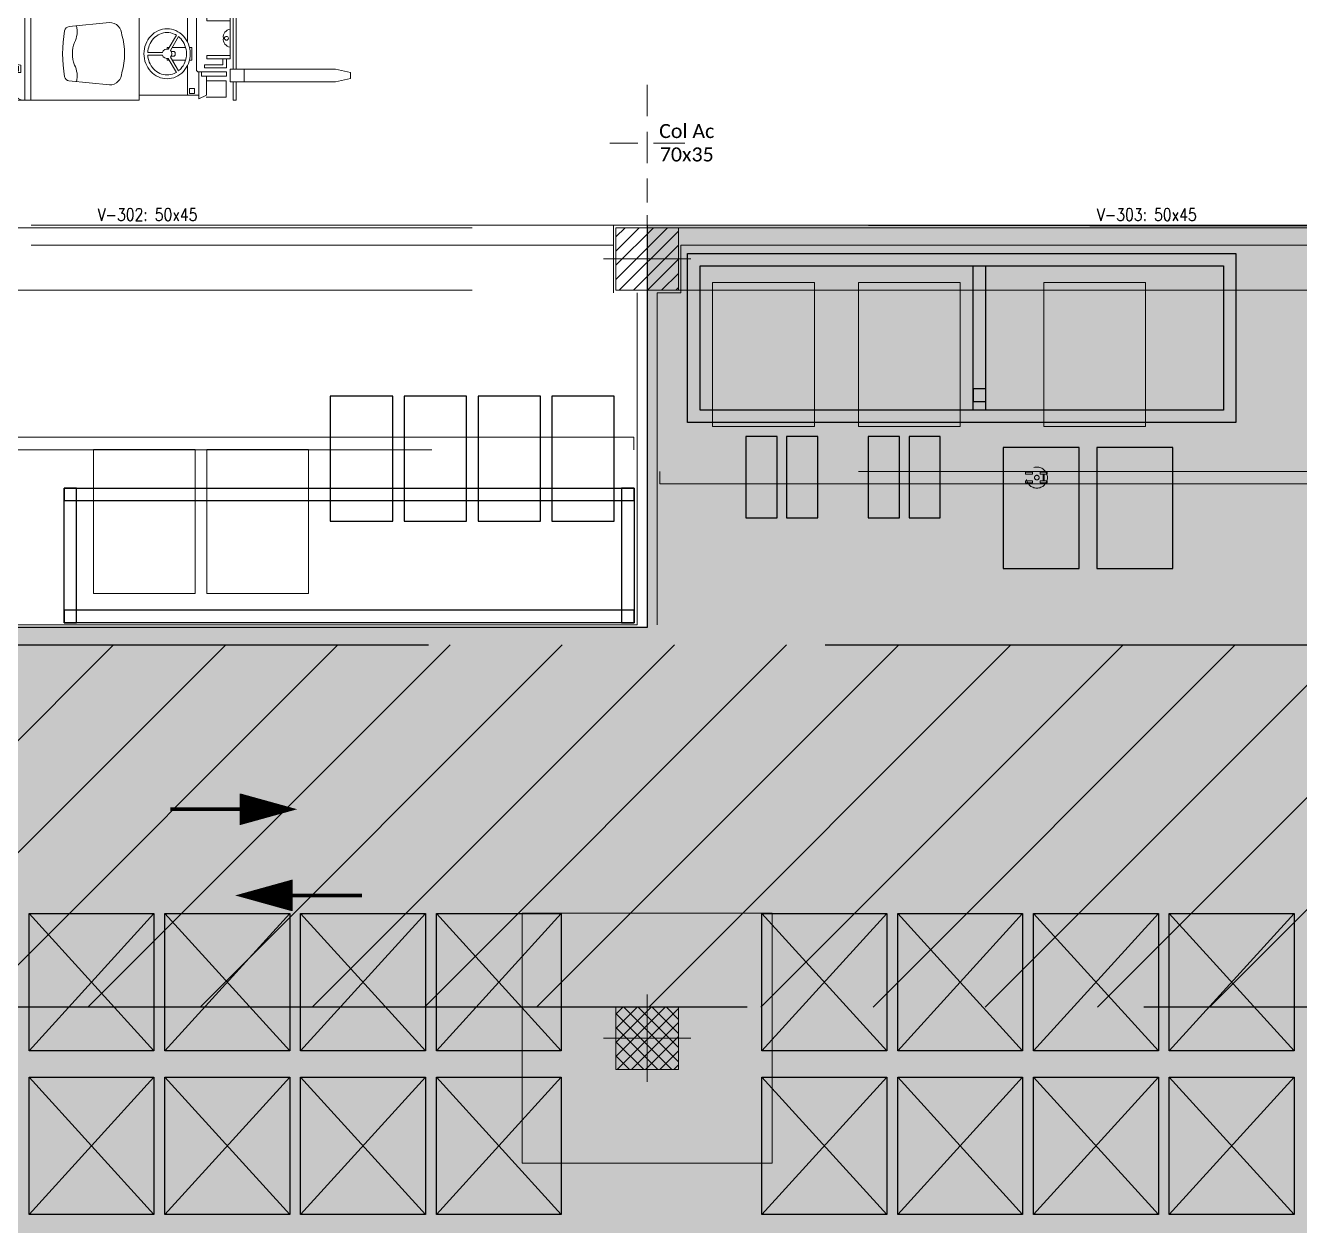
# Model space of a CAD drawing. Header units: millimetres. Extents: x 14 to 290, y 66 to 213.
# Drawn here: x 57.08 to 67.28, y 163.46 to 173.07 of the extents above; entities that cross this region are included whole.
import ezdxf
from ezdxf.enums import TextEntityAlignment as Align

# ---------------------------------------------------------------- set-up
doc = ezdxf.new("R2010")
doc.units = ezdxf.units.MM
for name, pattern in [('HIDDEN', [9.525, 6.35, -3.175]), ('IRI-OCASA-Layout R 9$0$HIDDEN', [0.375, 0.25, -0.125]), ('OCASA_TODAS_r08$0$HIDDEN', [0.375, 0.25, -0.125])]:
    doc.linetypes.add(name, pattern=pattern)
for name, color, linetype, lineweight in [('20-EXISTENTES', 252, 'Continuous', 20), ('A-Estructura Metalica', 252, 'Continuous', 18), ('EQUIPAMIENTO', 252, 'Continuous', 13), ('IRI-OCASA-Layout R 9$0$REVOQUES', 252, 'Continuous', 9), ('OCASA_TODAS_r08$0$CGC COLUMNAS', 252, 'Continuous', 20), ('OCASA_TODAS_r08$0$CGC COLUMNAS EJES', 252, 'Continuous', 20), ('OCASA_TODAS_r08$0$CGC COLUMNAS HATCH', 252, 'Continuous', 20), ('OCASA_TODAS_r08$0$CGC VIGAS', 252, 'HIDDEN', 15), ('OCASA_TODAS_r08$0$CGC VIGAS REF', 252, 'Continuous', 15), ('OCASA_TODAS_r08$0$COLUMNAS ACERO', 252, 'Continuous', 20), ('OCASA_TODAS_r08$0$DESCRIP COLUMNAS', 252, 'Continuous', 20), ('OCASA_TODAS_r08$0$EJES COL FE', 252, 'Continuous', 20), ('OCASA_TODAS_r08$0$LINEA_DE_PROYECCION', 252, 'HIDDEN', 15)]:
    doc.layers.add(name, color=color, linetype=linetype, lineweight=lineweight)
doc.layers.add('A- Rejas', color=252, linetype='Continuous')
doc.layers.add('IRI-OCASA-Layout R 9$0$OCA_Mobiliario', color=252, linetype='Continuous')
doc.styles.add('OCASA_TODAS_r08$0$CYPETXT', font='romans__.ttf', dxfattribs={"height": 0.2})
doc.styles.add('OCASA_TODAS_r08$0$Standard', font='txt')

# ---------------------------------------------------------------- blocks, each defined once
blk = doc.blocks.new('OCASA_TODAS_r08$0$EJES_DE_LA_COLUMNA')
at = {"layer": 'OCASA_TODAS_r08$0$CGC COLUMNAS EJES'}
for p, q in [((0, -0.5), (0, 0.5)), ((-0.5, 0), (0.5, 0))]:
    blk.add_line(p, q, dxfattribs=at)
blk = doc.blocks.new('OCASA_TODAS_r08$0$Estructura PB para Arquitectura')
at = {"layer": 'OCASA_TODAS_r08$0$CGC COLUMNAS'}
for points in [[(1140.008264, 397.851474), (1140.508264, 397.851474), (1140.508264, 398.351474), (1140.008264, 398.351474), (1140.008264, 397.851474)], [(1140.008264, 397.851474), (1140.508264, 397.851474), (1140.508264, 398.351474), (1140.008264, 398.351474), (1140.008264, 397.851474)], [(1140.00823, 391.612974), (1140.50823, 391.612974), (1140.50823, 392.112974), (1140.00823, 392.112974), (1140.00823, 391.612974)]]:
    blk.add_lwpolyline(points, close=True, dxfattribs=at)
at = {"layer": 'OCASA_TODAS_r08$0$CGC COLUMNAS HATCH'}
for p, q in [((1140.008263, 397.937877, -0.000029), (1140.42186, 398.351474, -0.000029)), ((1140.008263, 398.164151, -0.000029), (1140.195586, 398.351474, -0.000029)), ((1140.008263, 398.277288, -0.000029), (1140.082449, 398.351474, -0.000029)), ((1140.008263, 398.051014, -0.000029), (1140.308723, 398.351474, -0.000029)), ((1140.034998, 397.851474, -0.000029), (1140.508263, 398.32474, -0.000029)), ((1140.148135, 397.851474, -0.000029), (1140.508263, 398.211603, -0.000029)), ((1140.261272, 397.851474, -0.000029), (1140.508263, 398.098466, -0.000029)), ((1140.374409, 397.851474, -0.000029), (1140.508263, 397.985329, -0.000029)), ((1140.487546, 397.851474, -0.000029), (1140.508263, 397.872192, -0.000029)), ((1140.00823, 391.715304, -0.000029), (1140.4059, 392.112974, -0.000029)), ((1140.00823, 391.941578, -0.000029), (1140.179626, 392.112974, -0.000029)), ((1140.00823, 392.054715, -0.000029), (1140.066489, 392.112974, -0.000029)), ((1140.00823, 391.828441, -0.000029), (1140.292763, 392.112974, -0.000029)), ((1140.019037, 391.612974, -0.000029), (1140.50823, 392.102167, -0.000029)), ((1140.50823, 391.674695, -0.000029), (1140.06995, 392.112974, -0.000029)), ((1140.50823, 391.787832, -0.000029), (1140.183087, 392.112974, -0.000029)), ((1140.50823, 391.900969, -0.000029), (1140.296224, 392.112974, -0.000029)), ((1140.50823, 392.014106, -0.000029), (1140.409362, 392.112974, -0.000029)), ((1140.456813, 391.612974, -0.000029), (1140.00823, 392.061558, -0.000029)), ((1140.132174, 391.612974, -0.000029), (1140.50823, 391.98903, -0.000029)), ((1140.343676, 391.612974, -0.000029), (1140.00823, 391.948421, -0.000029)), ((1140.230539, 391.612974, -0.000029), (1140.00823, 391.835283, -0.000029)), ((1140.245311, 391.612974, -0.000029), (1140.50823, 391.875893, -0.000029)), ((1140.117402, 391.612974, -0.000029), (1140.00823, 391.722146, -0.000029)), ((1140.358449, 391.612974, -0.000029), (1140.50823, 391.762756, -0.000029)), ((1140.471586, 391.612974, -0.000029), (1140.50823, 391.649619, -0.000029))]:
    blk.add_line(p, q, dxfattribs=at)
at = {"layer": 'OCASA_TODAS_r08$0$CGC VIGAS', "lineweight": 9}
for p, q in [((1132.508264, 398.351474, -0.000029), (1140.008264, 398.351474, -0.000029)), ((1140.508264, 398.351474, -0.000029), (1148.008264, 398.351474, -0.000029)), ((1132.508264, 397.851474, -0.000029), (1140.008264, 397.851474, -0.000029)), ((1140.508264, 397.851474, -0.000029), (1148.008264, 397.851474, -0.000029)), ((1139.25823, 392.862974, -0.000029), (1141.25823, 392.862974, -0.000029)), ((1139.25823, 390.862974, -0.000029), (1139.25823, 392.862974, -0.000029))]:
    blk.add_line(p, q, dxfattribs=at)
blk.add_lwpolyline([(1139.25823, 390.862974), (1141.25823, 390.862974), (1141.25823, 392.862974)], dxfattribs=at)
at = {"layer": 'OCASA_TODAS_r08$0$CGC COLUMNAS EJES', "xscale": 0.7, "yscale": 0.7}
for p in [(1140.258264, 398.101474, -0.000029), (1140.25823, 391.862974, -0.000029)]:
    blk.add_blockref('OCASA_TODAS_r08$0$EJES_DE_LA_COLUMNA', p, dxfattribs=at)
at = {"layer": 'OCASA_TODAS_r08$0$CGC VIGAS REF', "style": 'OCASA_TODAS_r08$0$CYPETXT', "width": 0.821201}
for s, p in [('V-302: 50x45', (1136.258264, 398.456474, -0.000029)), ('V-303: 50x45', (1144.258264, 398.456474, -0.000029))]:
    blk.add_text(s, height=0.1, dxfattribs=at).set_placement(p, align=Align.MIDDLE_CENTER)
blk = doc.blocks.new('OCASA_TODAS_r08$0$COL ACERO 75 X 50')
at = {"layer": 'OCASA_TODAS_r08$0$EJES COL FE', "color": 252, "linetype": 'OCASA_TODAS_r08$0$HIDDEN'}
for p, q in [((104.763401, -684.220664, -0.572955), (104.763401, -683.620664, -0.572955)), ((105.229249, -683.920664, -0.572955), (104.288401, -683.920664, -0.572955))]:
    blk.add_line(p, q, dxfattribs=at)
at = {"layer": 'OCASA_TODAS_r08$0$DESCRIP COLUMNAS', "insert": (104.916559, -683.868448, -0.372955), "char_height": 0.1125, "attachment_point": 1, "rotation": 270, "style": 'OCASA_TODAS_r08$0$Standard'}
blk.add_mtext_dynamic_manual_height_columns('\\pxqc;{\\fCalibri Light|b0|i0|c0|p34;Col Ac \\P70x35}', width=0.737699, gutter_width=12.5, heights=[0], dxfattribs=at)
blk = doc.blocks.new('au_elev')
at = {"color": 0}
for p, q in [((-1.844, 0.4975), (-1.844, 0.3485)), ((-1.822, 0.4975), (-1.844, 0.4975)), ((-1.822, 0.3485), (-1.822, 0.4975)), ((-1.76489, 0.47338), (-1.76489, 0.343)), ((-1.605765, 0.47338), (-1.76489, 0.47338)), ((-1.546994, 0.48674), (-1.60735, 0.4575)), ((-1.60735, 0.4575), (-1.60735, 0.304987)), ((-1.546994, 0.4575), (-1.546994, 0.48674)), ((-1.546994, 0.4575), (-1.546994, 0.270795)), ((-1.45611, 0.4575), (-1.546994, 0.4575)), ((-1.510252, 0.443358), (-1.510252, 0.403358)), ((-1.470252, 0.443358), (-1.510252, 0.443358)), ((-1.470252, 0.403358), (-1.470252, 0.443358)), ((-1.456984, 0.424122), (-1.396127, 0.391514)), ((-1.45611, -0.03261), (-1.45611, 0.4575)), ((-1.45611, 0.4575), (-1.067, 0.4575)), ((-1.067, 0.4975), (-0.09782, 0.4975)), ((-1.067, 0.4975), (-1.067, -0.4975)), ((-0.201262, 0.4975), (-0.201262, -0.4975)), ((-0.151918, 0.4975), (-0.151918, -0.4975)), ((-2.639, 0.3485), (-2.759, 0.321883)), ((-2.759, 0.321883), (-2.759, 0.27501)), ((-1.797, 0.3485), (-2.639, 0.3485)), ((-1.909, 0.3485), (-1.909, 0.2485)), ((-1.797, 0.2485), (-1.797, 0.3485)), ((-1.76489, 0.343), (-1.60735, 0.343)), ((-1.510252, 0.403358), (-1.470252, 0.403358)), ((-1.439812, 0.35868), (-1.329127, 0.376569)), ((-1.435285, 0.327658), (-1.341124, 0.33196)), ((-1.396127, 0.391514), (-1.396127, 0.214663)), ((-2.759, 0.27501), (-2.639, 0.2485)), ((-2.639, 0.2485), (-1.797, 0.2485)), ((-1.844, 0.2485), (-1.844, -0.2485)), ((-1.822, -0.2485), (-1.822, 0.2485)), ((-1.767, 0.270795), (-1.767, 0.304987)), ((-1.767, 0.304987), (-1.567, 0.304987)), ((-1.567, 0.270795), (-1.767, 0.270795)), ((-1.767, 0.236828), (-1.592184, 0.236828)), ((-1.767, 0.165273), (-1.767, 0.236828)), ((-1.738633, 0.212826), (-1.738633, 0.165273)), ((-1.592184, 0.212826), (-1.738633, 0.212826)), ((-1.592184, 0.236828), (-1.592184, 0.212826)), ((-1.567, 0.304987), (-1.567, 0.270795)), ((-1.546769, 0.270795), (-1.567, 0.270795)), ((-1.526769, -0.250795), (-1.526769, 0.250795)), ((-1.396127, 0.214663), (-1.45611, 0.177527)), ((-1.43687, 0.256328), (-1.324827, 0.236854)), ((-1.435285, 0.290521), (-1.318941, 0.294823)), ((-0.122266, 0.2755), (-0.122266, 0.216821)), ((-0.049347, 0.2755), (-0.122266, 0.2755)), ((-0.122266, 0.216821), (-0.04137, 0.201654)), ((-0.103325, 0.223994), (-0.103325, 0.263994)), ((-0.103325, 0.263994), (-0.063325, 0.263994)), ((-0.063325, 0.223994), (-0.103325, 0.223994)), ((-0.063325, 0.263994), (-0.063325, 0.223994)), ((-1.797, 0.137873), (-1.797, 0.165273)), ((-1.797, 0.165273), (-1.609387, 0.165273)), ((-1.609387, 0.137873), (-1.797, 0.137873)), ((-1.797, 0.137873), (-1.797, -0.137873)), ((-1.738633, 0.165273), (-1.767, 0.165273)), ((-1.609387, 0.165273), (-1.609387, 0.137873)), ((-0.83011, 0.125), (-0.506865, 0.092524)), ((-1.319063, -0.098009), (-1.382895, 0.012551)), ((-1.301742, -0.088009), (-1.36639, 0.023964)), ((-1.489802, -0.075), (-1.489802, -0.175)), ((-1.471063, -0.075), (-1.489802, -0.075)), ((-1.332347, -0.075), (-1.440082, -0.075)), ((-1.291933, -0.075), (-1.309253, -0.075)), ((-1.291933, -0.075), (-1.291933, -0.086731)), ((-1.797, -0.137873), (-1.797, -0.165273)), ((-1.609387, -0.137873), (-1.797, -0.137873)), ((-1.797, -0.165273), (-1.609387, -0.165273)), ((-1.738633, -0.165273), (-1.767, -0.165273)), ((-1.767, -0.165273), (-1.767, -0.236828)), ((-1.738633, -0.212826), (-1.738633, -0.165273)), ((-1.609387, -0.165273), (-1.609387, -0.137873)), ((-1.471063, -0.175), (-1.489802, -0.175)), ((-1.332347, -0.175), (-1.440082, -0.175)), ((-1.319063, -0.151991), (-1.382895, -0.262551)), ((-1.301742, -0.161991), (-1.36639, -0.273964)), ((-1.349762, -0.106107), (-1.327735, -0.106205)), ((-1.327735, -0.143795), (-1.349762, -0.143893)), ((-1.291933, -0.175), (-1.309253, -0.175)), ((-1.291933, -0.163269), (-1.291933, -0.175)), ((-1.137202, -0.115), (-1.254993, -0.115)), ((-1.137202, -0.135), (-1.254993, -0.135)), ((-0.122266, -0.216821), (-0.04137, -0.201654)), ((-2.639, -0.2485), (-2.759, -0.275117)), ((-2.759, -0.275117), (-2.759, -0.32199)), ((-1.797, -0.2485), (-2.639, -0.2485)), ((-1.909, -0.2485), (-1.909, -0.3485)), ((-1.797, -0.3485), (-1.797, -0.2485)), ((-1.767, -0.236828), (-1.592184, -0.236828)), ((-1.767, -0.270795), (-1.767, -0.304987)), ((-1.567, -0.270795), (-1.767, -0.270795)), ((-1.767, -0.304987), (-1.567, -0.304987)), ((-1.592184, -0.212826), (-1.738633, -0.212826)), ((-1.60735, -0.4575), (-1.60735, -0.304987)), ((-1.592184, -0.236828), (-1.592184, -0.212826)), ((-1.567, -0.270795), (-1.546769, -0.270795)), ((-1.567, -0.304987), (-1.567, -0.270795)), ((-1.546994, -0.270795), (-1.546994, -0.4575)), ((-1.45611, -0.4575), (-1.45611, -0.21739)), ((-0.122266, -0.2755), (-0.122266, -0.216821)), ((-0.049347, -0.2755), (-0.122266, -0.2755)), ((-0.103325, -0.223994), (-0.103325, -0.263994)), ((-0.063325, -0.223994), (-0.103325, -0.223994)), ((-0.103325, -0.263994), (-0.063325, -0.263994)), ((-0.063325, -0.263994), (-0.063325, -0.223994)), ((-2.759, -0.32199), (-2.639, -0.3485)), ((-2.639, -0.3485), (-1.797, -0.3485)), ((-1.844, -0.3485), (-1.844, -0.4975)), ((-1.822, -0.4975), (-1.822, -0.3485)), ((-1.76489, -0.343), (-1.60735, -0.343)), ((-1.76489, -0.47338), (-1.76489, -0.343)), ((-1.510252, -0.443358), (-1.510252, -0.403358)), ((-1.510252, -0.403358), (-1.470252, -0.403358)), ((-1.470252, -0.403358), (-1.470252, -0.443358)), ((-0.505958, -0.342427), (-0.83011, -0.375)), ((-1.844, -0.4975), (-1.822, -0.4975)), ((-1.605765, -0.47338), (-1.76489, -0.47338)), ((-1.546994, -0.48674), (-1.60735, -0.4575)), ((-1.546994, -0.4575), (-1.45611, -0.4575)), ((-1.546994, -0.4575), (-1.546994, -0.48674)), ((-1.470252, -0.443358), (-1.510252, -0.443358)), ((-1.45611, -0.4575), (-1.067, -0.4575)), ((-1.067, -0.4975), (-0.09782, -0.4975))]:
    blk.add_line(p, q, dxfattribs=at)
blk.add_circle((-1.767, -0.001249), 0.015398, dxfattribs=at)
for centre, radius, start, end in [((-0.146529, 0.41762), 0.080591, 8.441192, 82.383817), ((-0.108502, 0.41762), 0.080591, 8.441192, 82.383817), ((-3.067096, 0.01115), 3.029305, 5.006228, 7.937014), ((-2.679268, 0.036113), 2.679511, 359.227767, 8.441192), ((-1.546769, 0.250795), 0.02, 0, 90), ((-0.83011, 0.025), 0.1, 90, 180), ((-3.60704, 0.041682), 3.569256, 359.330878, 2.568829), ((-1.808123, 0.007048), 0.066244, 353.892578, 80.33388), ((-1.276102, -0.119226), 0.199762, 137.231175, 159.035788), ((-1.285738, -0.110312), 0.186636, 114.122761, 137.231175), ((-1.285738, -0.110312), 0.156636, 128.33591, 137.231175), ((-1.285738, -0.110312), 0.156636, 114.122761, 120.990787), ((-1.291933, -0.096479), 0.171479, 90, 114.122761), ((-1.291933, -0.096479), 0.141479, 90, 114.122761), ((-1.291933, -0.096479), 0.171479, 65.877239, 90), ((-1.291933, -0.096479), 0.141479, 65.877239, 90), ((-1.298127, -0.110312), 0.156636, 42.768825, 65.877239), ((-1.298127, -0.110312), 0.186636, 42.768825, 65.877239), ((-1.307763, -0.119226), 0.199762, 20.964212, 42.768825), ((-0.417685, -0.125), 0.533928, 163.683876, 196.316124), ((-0.389122, 0.052626), 0.182856, 165.359703, 208.549333), ((-0.511112, 0.05275), 0.04, 9.890688, 83.905009), ((-1.545424, -0.127593), 1.089917, 350.401794, 9.890688), ((-3.60704, -0.041682), 3.569256, 357.431171, 0.669122), ((-2.679268, -0.036113), 2.679511, 351.558808, 0.772233), ((-1.808123, -0.007048), 0.066244, 279.66612, 6.107422), ((-1.261031, -0.125), 0.215902, 159.035788, 180), ((-1.261031, -0.125), 0.185902, 159.035788, 180), ((-1.276102, -0.119226), 0.169762, 137.231175, 159.035788), ((-1.291933, -0.125), 0.038269, 135.147583, 224.852417), ((-1.291933, -0.125), 0.038269, 15.147583, 104.852417), ((-1.307763, -0.119226), 0.169762, 20.964212, 42.768825), ((-1.322834, -0.125), 0.185902, 3.083537, 20.964212), ((-1.322834, -0.125), 0.215902, 0, 20.964212), ((-0.722819, -0.111895), 0.189483, 356.034146, 24.020356), ((-1.261031, -0.125), 0.215902, 180, 200.964212), ((-1.276102, -0.130774), 0.199762, 200.964212, 222.768825), ((-1.261031, -0.125), 0.185902, 180, 200.964212), ((-1.276102, -0.130774), 0.169762, 200.964212, 222.768825), ((-1.330771, -0.125), 0.026788, 135.147583, 224.852417), ((-1.291933, -0.125), 0.038269, 255.147583, 344.852417), ((-1.307763, -0.130774), 0.169762, 317.231175, 339.035788), ((-1.307763, -0.130774), 0.199762, 317.231175, 339.035788), ((-1.322834, -0.125), 0.185902, 339.035788, 356.916463), ((-1.322834, -0.125), 0.215902, 339.035788, 360), ((-0.722819, -0.138105), 0.189483, 335.979644, 3.965854), ((-1.546769, -0.250795), 0.02, 270, 0), ((-1.285738, -0.139688), 0.186636, 222.768825, 245.877239), ((-1.285738, -0.139688), 0.156636, 222.768825, 231.66409), ((-1.285738, -0.139688), 0.156636, 239.009213, 245.877239), ((-1.291933, -0.153521), 0.141479, 245.877239, 270), ((-1.291933, -0.153521), 0.141479, 270, 294.122761), ((-1.298127, -0.139688), 0.156636, 294.122761, 317.231175), ((-1.298127, -0.139688), 0.186636, 294.122761, 317.231175), ((-0.83011, -0.275), 0.1, 180, 270), ((-0.389122, -0.302626), 0.182856, 151.450667, 194.640297), ((-3.067096, -0.01115), 3.029305, 352.062986, 354.993772), ((-1.291933, -0.153521), 0.171479, 245.877239, 270), ((-1.291933, -0.153521), 0.171479, 270, 294.122761), ((-0.510205, -0.302654), 0.04, 276.094991, 350.401794), ((-0.146529, -0.41762), 0.080591, 277.616183, 351.558808), ((-0.108502, -0.41762), 0.080591, 277.616183, 351.558808)]:
    blk.add_arc(centre, radius, start, end, dxfattribs=at)

msp = doc.modelspace()

# ---------------------------------------------------------------- hatches: boundary and pattern name
at = {"true_color": 0xff38ff}
h = msp.add_hatch(color=6, dxfattribs=at)
h.dxf.hatch_style = 1
h.paths.add_polyline_path([(32.979, 168.621), (32.979, 163.898), (30.428, 163.898), (30.328, 163.898), (30.417, 149.692), (31.572, 149.692), (31.572, 149.692), (31.583, 144.001), (82.186, 144.001), (82.186, 148.079), (89.394, 148.091), (89.394, 167.26), (133.706, 167.26), (133.706, 176.182), (78.008, 176.182), (78.008, 171.449), (62.058, 171.472), (62.058, 168.253), (53.928, 168.253), (53.928, 171.452), (48.355, 171.452), (48.355, 169.7), (46.328, 169.7), (46.328, 168.621)])
at = {"linetype": 'HIDDEN'}
h = msp.add_hatch(dxfattribs=at)
h.set_pattern_fill('LINE', color=251, scale=0.2, angle=45)
h.set_pattern_definition([(45, (29.05927, 41.50154), (-0.4490128, 0.4490128), [])])
h.paths.add_polyline_path([(34.908, 168.113), (81.909, 168.114), (81.909, 165.214), (34.908, 165.213)])

# ---------------------------------------------------------------- linework, layer by layer
at = {"color": 251, "linetype": 'HIDDEN', "elevation": 0}
msp.add_lwpolyline([(34.908, 168.113), (81.909, 168.114), (81.909, 165.214), (34.908, 165.213)], close=True, dxfattribs=at)
for points in [[(59.257, 166.797, 0, 0.25, 0), (58.806, 166.797, 0.25, 0.25, 0), (58.796, 166.797, 0.1, 0.1, 0), (58.796, 166.797, 0.1, 0.1, 0)], [(58.76, 166.107, 0, 0.25, 0), (59.21, 166.107, 0.25, 0.25, 0), (59.22, 166.107, 0.1, 0.1, 0), (59.22, 166.107, 0.1, 0.1, 0)]]:
    msp.add_lwpolyline(points, format="xyseb", dxfattribs=at)
at = {"color": 251, "linetype": 'HIDDEN', "const_width": 0.03, "elevation": 0}
for points in [[(58.241, 166.797), (58.796, 166.797)], [(59.22, 166.107), (59.776, 166.107)]]:
    msp.add_lwpolyline(points, dxfattribs=at)
at = {"layer": 'A- Rejas', "linetype": 'HIDDEN', "lineweight": -3}
for p, q in [((64.669, 169.993, 0), (64.669, 171.147, 0)), ((64.769, 169.993, 0), (64.769, 171.147, 0))]:
    msp.add_line(p, q, dxfattribs=at)
at = {"layer": 'A- Rejas', "linetype": 'HIDDEN', "lineweight": -3, "elevation": 0}
for points in [[(66.772, 169.893), (62.382, 169.893), (62.382, 171.247), (66.772, 171.247)], [(62.482, 171.147), (66.672, 171.147), (66.672, 169.993), (62.482, 169.993)], [(57.39, 169.368), (61.953, 169.368), (61.953, 168.29), (57.39, 168.29)], [(61.853, 168.39), (57.49, 168.39), (57.49, 169.268), (61.853, 169.268)]]:
    msp.add_lwpolyline(points, close=True, dxfattribs=at)
at = {"layer": 'A- Rejas', "lineweight": -3, "elevation": 0}
for points in [[(64.769, 170.162), (64.669, 170.162), (64.669, 170.062), (64.769, 170.062)], [(62.849, 169.13), (63.099, 169.13), (63.099, 169.78), (62.849, 169.78)], [(63.175, 169.13), (63.425, 169.13), (63.425, 169.78), (63.175, 169.78)], [(63.828, 169.13), (64.078, 169.13), (64.078, 169.78), (63.828, 169.78)], [(64.155, 169.13), (64.405, 169.13), (64.405, 169.78), (64.155, 169.78)], [(64.908, 168.724), (65.518, 168.724), (65.518, 169.694), (64.908, 169.694)], [(65.657, 168.724), (66.267, 168.724), (66.267, 169.694), (65.657, 169.694)], [(57.39, 169.268), (57.49, 169.268), (57.49, 169.368), (57.39, 169.368)], [(61.853, 169.268), (61.953, 169.268), (61.953, 169.368), (61.853, 169.368)], [(57.39, 168.29), (57.49, 168.29), (57.49, 168.39), (57.39, 168.39)], [(61.853, 168.29), (61.953, 168.29), (61.953, 168.39), (61.853, 168.39)]]:
    msp.add_lwpolyline(points, close=True, dxfattribs=at)
at = {"layer": 'A- Rejas', "lineweight": -3}
for points in [[(60.021, 170.103), (59.521, 170.103), (59.521, 169.103), (60.021, 169.103)], [(60.613, 170.103), (60.113, 170.103), (60.113, 169.103), (60.613, 169.103)], [(61.204, 170.103), (60.704, 170.103), (60.704, 169.103), (61.204, 169.103)], [(61.795, 170.103), (61.295, 170.103), (61.295, 169.103), (61.795, 169.103)]]:
    msp.add_lwpolyline(points, close=True, dxfattribs=at)
at = {"layer": 'A-Estructura Metalica', "linetype": 'HIDDEN', "elevation": 0}
msp.add_lwpolyline([(61.952, 169.775), (53.984, 169.775), (53.984, 169.675), (61.952, 169.675)], close=True, dxfattribs=at)
at = {"layer": 'A-Estructura Metalica', "linetype": 'HIDDEN'}
msp.add_lwpolyline([(70.101, 169.502), (62.161, 169.502), (62.161, 169.402), (70.101, 169.402)], close=True, dxfattribs=at)
at = {"layer": 'A-Estructura Metalica'}
for points in [[(65.142, 169.495), (65.142, 169.479), (65.086, 169.479), (65.086, 169.495)], [(65.142, 169.41), (65.142, 169.426), (65.086, 169.426), (65.086, 169.41)], [(65.261, 169.495), (65.261, 169.479), (65.205, 169.479), (65.205, 169.495)], [(65.261, 169.41), (65.261, 169.426), (65.205, 169.426), (65.205, 169.41)], [(65.237, 169.479), (65.237, 169.426), (65.229, 169.426), (65.229, 169.479)]]:
    msp.add_lwpolyline(points, close=True, dxfattribs=at)
at = {"layer": 'A-Estructura Metalica', "linetype": 'IRI-OCASA-Layout R 9$0$HIDDEN'}
for radius in [0.0846, 0.0185]:
    msp.add_circle((65.178, 169.452), radius, dxfattribs=at)
at = {"layer": 'Defpoints', "color": 6}
msp.add_lwpolyline([(133.706, 176.182), (78.008, 176.182), (78.008, 171.449), (62.058, 171.472), (62.058, 168.253), (53.928, 168.253), (53.928, 171.452), (48.355, 171.452), (48.355, 169.7), (46.328, 169.7), (46.328, 168.621), (32.979, 168.621)], dxfattribs=at)
at = {"layer": 'EQUIPAMIENTO', "color": 1, "elevation": 0}
for points in [[(62.582, 169.86), (62.582, 171.015), (63.397, 171.015), (63.397, 169.86)], [(63.749, 169.86), (63.749, 171.015), (64.564, 171.015), (64.564, 169.86)], [(66.049, 169.86), (66.049, 171.015), (65.234, 171.015), (65.234, 169.86)], [(57.626, 169.677), (57.626, 168.523), (58.44, 168.523), (58.44, 169.677)], [(58.532, 169.677), (58.532, 168.523), (59.347, 168.523), (59.347, 169.677)]]:
    msp.add_lwpolyline(points, close=True, dxfattribs=at)
at = {"layer": 'IRI-OCASA-Layout R 9$0$OCA_Mobiliario'}
for p, q in [((57.11, 165.963, 0), (58.11, 164.863, 0)), ((58.11, 165.963, 0), (57.11, 164.863, 0)), ((58.197, 165.963, 0), (59.197, 164.863, 0)), ((59.197, 165.963, 0), (58.197, 164.863, 0)), ((59.284, 165.963, 0), (60.284, 164.863, 0)), ((60.284, 165.963, 0), (59.284, 164.863, 0)), ((60.371, 165.963, 0), (61.371, 164.863, 0)), ((61.371, 165.963, 0), (60.371, 164.863, 0)), ((62.977, 165.963, 0), (63.977, 164.863, 0)), ((63.977, 165.963, 0), (62.977, 164.863, 0)), ((64.064, 165.963, 0), (65.064, 164.863, 0)), ((65.064, 165.963, 0), (64.064, 164.863, 0)), ((65.151, 165.963, 0), (66.151, 164.863, 0)), ((66.151, 165.963, 0), (65.151, 164.863, 0)), ((66.238, 165.963, 0), (67.238, 164.863, 0)), ((67.238, 165.963, 0), (66.238, 164.863, 0)), ((57.11, 164.653, 0), (58.11, 163.553, 0)), ((58.11, 164.653, 0), (57.11, 163.553, 0)), ((58.197, 164.653, 0), (59.197, 163.553, 0)), ((59.197, 164.653, 0), (58.197, 163.553, 0)), ((59.284, 164.653, 0), (60.284, 163.553, 0)), ((60.284, 164.653, 0), (59.284, 163.553, 0)), ((60.371, 164.653, 0), (61.371, 163.553, 0)), ((61.371, 164.653, 0), (60.371, 163.553, 0)), ((62.977, 164.653, 0), (63.977, 163.553, 0)), ((63.977, 164.653, 0), (62.977, 163.553, 0)), ((64.064, 164.653, 0), (65.064, 163.553, 0)), ((65.064, 164.653, 0), (64.064, 163.553, 0)), ((65.151, 164.653, 0), (66.151, 163.553, 0)), ((66.151, 164.653, 0), (65.151, 163.553, 0)), ((66.238, 164.653, 0), (67.238, 163.553, 0)), ((67.238, 164.653, 0), (66.238, 163.553, 0))]:
    msp.add_line(p, q, dxfattribs=at)
at = {"layer": 'IRI-OCASA-Layout R 9$0$OCA_Mobiliario', "elevation": 0}
for points in [[(57.11, 165.963), (58.11, 165.963), (58.11, 164.863), (57.11, 164.863)], [(58.197, 165.963), (59.197, 165.963), (59.197, 164.863), (58.197, 164.863)], [(59.284, 165.963), (60.284, 165.963), (60.284, 164.863), (59.284, 164.863)], [(60.371, 165.963), (61.371, 165.963), (61.371, 164.863), (60.371, 164.863)], [(62.977, 165.963), (63.977, 165.963), (63.977, 164.863), (62.977, 164.863)], [(64.064, 165.963), (65.064, 165.963), (65.064, 164.863), (64.064, 164.863)], [(65.151, 165.963), (66.151, 165.963), (66.151, 164.863), (65.151, 164.863)], [(66.238, 165.963), (67.238, 165.963), (67.238, 164.863), (66.238, 164.863)], [(57.11, 164.653), (58.11, 164.653), (58.11, 163.553), (57.11, 163.553)], [(58.197, 164.653), (59.197, 164.653), (59.197, 163.553), (58.197, 163.553)], [(59.284, 164.653), (60.284, 164.653), (60.284, 163.553), (59.284, 163.553)], [(60.371, 164.653), (61.371, 164.653), (61.371, 163.553), (60.371, 163.553)], [(62.977, 164.653), (63.977, 164.653), (63.977, 163.553), (62.977, 163.553)], [(64.064, 164.653), (65.064, 164.653), (65.064, 163.553), (64.064, 163.553)], [(65.151, 164.653), (66.151, 164.653), (66.151, 163.553), (65.151, 163.553)], [(66.238, 164.653), (67.238, 164.653), (67.238, 163.553), (66.238, 163.553)]]:
    msp.add_lwpolyline(points, close=True, dxfattribs=at)
at = {"layer": 'IRI-OCASA-Layout R 9$0$REVOQUES'}
for p, q in [((57.128, 171.472), (70.328, 171.472)), ((61.788, 170.932), (61.788, 171.472)), ((61.978, 168.273), (61.978, 170.932)), ((62.138, 170.932), (62.138, 168.273)), ((53.948, 168.273), (61.978, 168.273))]:
    msp.add_line(p, q, dxfattribs=at)
for points in [[(61.788, 171.312), (57.128, 171.312)], [(69.788, 171.312), (62.328, 171.312)]]:
    msp.add_lwpolyline(points, dxfattribs=at)
at = {"layer": 'IRI-OCASA-Layout R 9$0$REVOQUES', "elevation": 0}
msp.add_lwpolyline([(62.328, 171.312), (62.328, 170.932), (62.138, 170.932)], dxfattribs=at)
at = {"layer": 'OCASA_TODAS_r08$0$LINEA_DE_PROYECCION'}
for p, q in [((61.809, 209.544), (61.809, 171.754)), ((62.309, 209.544), (62.309, 171.754))]:
    msp.add_line(p, q, dxfattribs=at)

# ---------------------------------------------------------------- block references
at = {"color": 31, "true_color": 0xfebd57}
msp.add_blockref('OCASA_TODAS_r08$0$Estructura PB para Arquitectura', (-1078.2, -226.899), dxfattribs=at)
at = {"layer": '20-EXISTENTES', "xscale": -1}
msp.add_blockref('au_elev', (56.923, 172.97, 0), dxfattribs=at)
at = {"layer": 'OCASA_TODAS_r08$0$COLUMNAS ACERO', "rotation": 90}
msp.add_blockref('OCASA_TODAS_r08$0$COL ACERO 75 X 50', (-621.862, 67.366, 0.573), dxfattribs=at)

doc.saveas('drawing.dxf')
